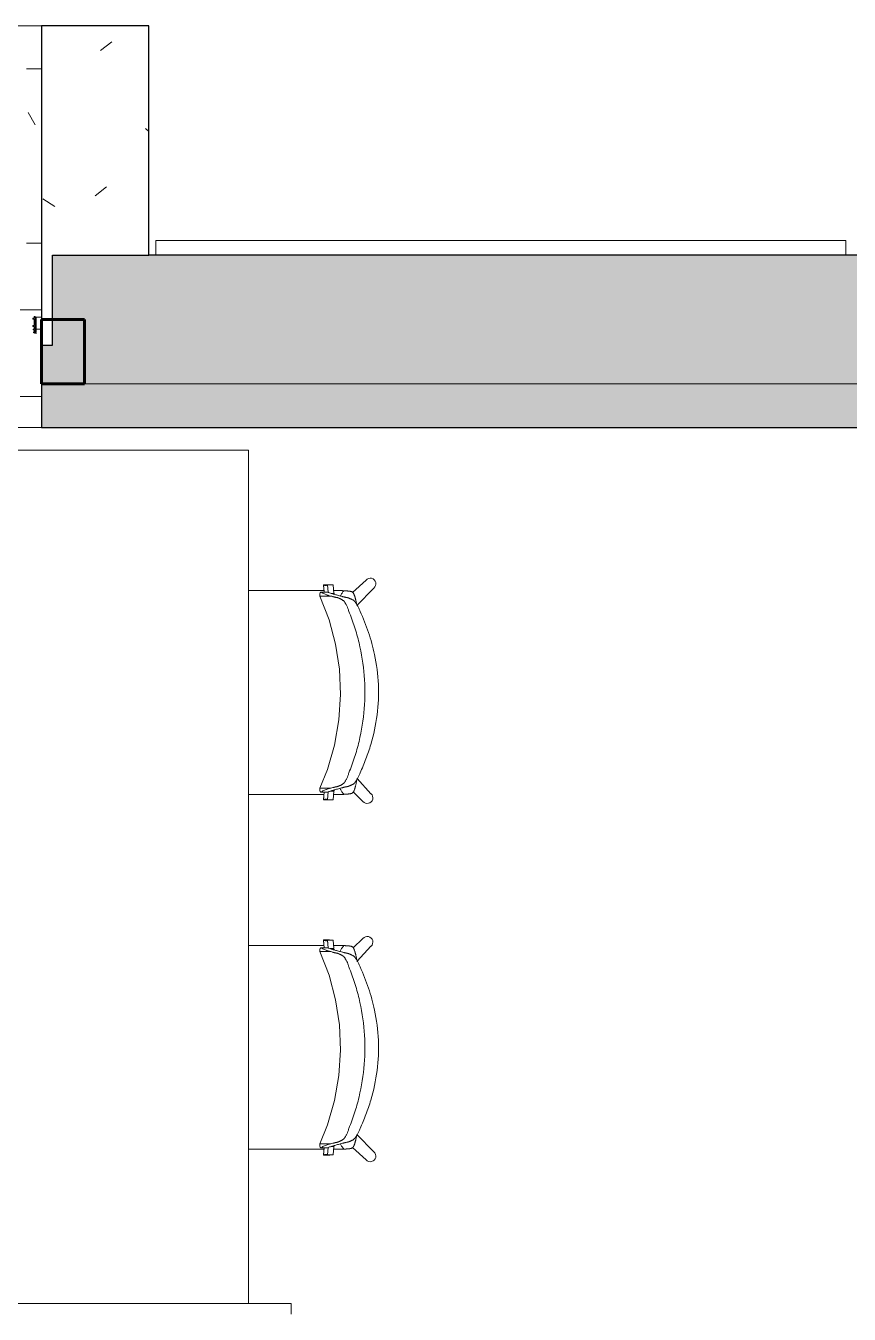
# Model space of a CAD drawing. Header units: millimetres. Extents: x 155927 to 295199, y -4084 to 97293.
# Drawn here: x 192381 to 194301, y 32180 to 35182 of the extents above; entities that cross this region are included whole.
import ezdxf

# ---------------------------------------------------------------- set-up
doc = ezdxf.new("R2010")
doc.units = ezdxf.units.MM
doc.header["$MEASUREMENT"] = 0
for name, color, linetype, lineweight in [('A-DETL-GENF', 7, 'CONTINUOUS', 9), ('A-GLAZ', 7, 'CONTINUOUS', 9), ('A-GLAZ-CURT', 7, 'CONTINUOUS', 9), ('A-GLAZ-CWMG', 7, 'CONTINUOUS', 9), ('A-WALL', 7, 'CONTINUOUS', 9), ('A-WALL-PATT', 7, 'CONTINUOUS', 9), ('I-FURN', 8, 'CONTINUOUS', 9), ('I-WALL', 7, 'CONTINUOUS', 9), ('S-COLS-SYMB', 171, 'CONTINUOUS', 70)]:
    doc.layers.add(name, color=color, linetype=linetype, lineweight=lineweight)

msp = doc.modelspace()

# ---------------------------------------------------------------- hatches: boundary and pattern name
at = {"layer": 'A-WALL-PATT'}
h = msp.add_hatch(color=256, dxfattribs=at)
h.paths.add_polyline_path([(231130.8, 34347.6), (231130.8, 34647.6), (229692.8, 34647.6), (229692.8, 34347.6), (230840.8, 34347.6)], flags=0)
h.paths.add_polyline_path([(220908.8, 34347.6), (220908.8, 34647.6), (202317.8, 34647.6), (202317.8, 34347.6), (220172.3, 34347.6)], flags=0)
h.paths.add_polyline_path([(200283.7, 34347.6), (200283.7, 34647.6), (197292.8, 34647.6), (197292.8, 34347.6), (199760.7, 34347.6)], flags=0)
h.paths.add_polyline_path([(194558.8, 34347.6), (194558.8, 34647.6), (192442.8, 34647.6), (192442.8, 34437.6), (192417.8, 34437.6), (192417.8, 34347.6), (193757.3, 34347.6)], flags=0)
h.paths.add_polyline_path([(190808.8, 34347.6), (190808.8, 34437.6), (190783.8, 34437.6), (190783.8, 34647.6), (187318, 34647.6), (187318, 34347.6), (190783.8, 34347.6)], flags=0)
h.paths.add_polyline_path([(185283.8, 34347.6), (185283.8, 34647.6), (166692.8, 34647.6), (166692.8, 34347.6), (184151.8, 34347.6)], flags=0)
h.paths.add_polyline_path([(157908.8, 34347.6), (157908.8, 34647.6), (156760.8, 34647.6), (156760.8, 34347.6), (157736.8, 34347.6)], flags=0)
h = msp.add_hatch(color=256, dxfattribs=at)
h.paths.add_polyline_path([(197592, 34245.6), (197592, 34347.6), (197292.8, 34347.6), (197292.8, 34245.6)], flags=0)
h.paths.add_polyline_path([(194558.8, 34245.6), (194558.8, 34347.6), (192417.8, 34347.6), (192417.8, 34245.6), (193757.3, 34245.6)], flags=0)
h.paths.add_polyline_path([(190808.8, 34245.6), (190808.8, 34347.6), (189647, 34347.6), (189647, 34245.6), (190024.4, 34245.6)], flags=0)

# ---------------------------------------------------------------- linework, layer by layer
at = {"layer": 'A-DETL-GENF', "extrusion": (0, 0, -1)}
for p, q in [((192397.2, 34499.9), (192397.3, 34498.3)), ((192399.8, 34500.1), (192397.4, 34500.1)), ((192397.5, 34498.1), (192399.8, 34498.1)), ((192400.3, 34503.6), (192400.3, 34500.6)), ((192400.3, 34497.6), (192400.3, 34483.6)), ((192402.3, 34504.1), (192400.8, 34504.1)), ((192402.8, 34468.6), (192402.8, 34503.6)), ((192404.8, 34502.6), (192402.8, 34468.6)), ((192402.8, 34502.6), (192404.8, 34468.6)), ((192404.8, 34502.6), (192402.8, 34502.6)), ((192402.8, 34502.6), (192402.8, 34468.6)), ((192404.8, 34468.6), (192404.8, 34502.6)), ((192397.5, 34482.9), (192397.6, 34481.3)), ((192399.8, 34483.1), (192397.7, 34483.1)), ((192397.7, 34474.9), (192397.7, 34473.3)), ((192397.8, 34481.1), (192399.8, 34481.1)), ((192399.8, 34475.1), (192397.9, 34475.1)), ((192397.9, 34473.1), (192399.8, 34473.1)), ((192398.5, 34468.1), (192398.5, 34467.3)), ((192399.5, 34468.3), (192398.7, 34468.3)), ((192399.7, 34467.6), (192399.7, 34468.1)), ((192400.3, 34480.6), (192400.3, 34475.6)), ((192400.3, 34472.7), (192401.3, 34468)), ((192401.7, 34466.8), (192400.5, 34466.8)), ((192400.8, 34465.6), (192404.8, 34465.6)), ((192401.6, 34467.7), (192401.8, 34467.6)), ((192402.8, 34468.6), (192404.8, 34468.6)), ((192405.1, 34466.8), (192403.4, 34467.6))]:
    msp.add_line(p, q, dxfattribs=at)
for centre, radius, start, end in [((-192397.4, 34499.9), 0.2, 359, 90), ((-192397.5, 34498.3), 0.2, 270, 359), ((-192399.8, 34500.6), 0.5, 180, 270), ((-192399.8, 34497.6), 0.5, 90, 180), ((-192400.8, 34503.6), 0.5, 0, 90), ((-192402.3, 34503.6), 0.5, 90, 180), ((-192397.7, 34482.9), 0.2, 359, 90), ((-192397.8, 34481.3), 0.2, 270, 359), ((-192397.9, 34474.9), 0.2, 359, 90), ((-192397.9, 34473.3), 0.2, 270, 359), ((-192398.4, 34467.1), 0.2, 327.6077, 90.0001), ((-192400.8, 34468.6), 3, 270, 327.6077), ((-192398.7, 34468.1), 0.2, 0, 90), ((-192399.5, 34468.1), 0.2, 90, 180), ((-192400.5, 34467.6), 0.8, 270, 0), ((-192399.8, 34483.6), 0.5, 180, 270), ((-192399.8, 34480.6), 0.5, 90, 180), ((-192399.8, 34475.6), 0.5, 180, 270), ((-192399.8, 34472.6), 0.5, 90, 167.698), ((-192401.8, 34468.1), 0.5, 294.9999, 347.698), ((-192401.7, 34467.2), 0.4, 114.9999, 270), ((-192403.8, 34468.5), 1, 295, 359.9999), ((-192404.8, 34466.3), 0.65, 115, 270)]:
    msp.add_arc(centre, radius, start, end, dxfattribs=at)
at = {"layer": 'A-GLAZ'}
msp.add_line((192417.8, 35181.6), (190808.8, 35181.6), dxfattribs=at)
at = {"layer": 'A-GLAZ', "lineweight": 30}
for p, q in [((192667.8, 35181.6), (192417.8, 35181.6)), ((192417.8, 35181.6), (192417.8, 34437.6)), ((192667.8, 34647.6), (192667.8, 35181.6)), ((192442.8, 34437.6), (192442.8, 34647.6)), ((192442.8, 34647.6), (192667.8, 34647.6)), ((192417.8, 34437.6), (192442.8, 34437.6))]:
    msp.add_line(p, q, dxfattribs=at)
at = {"layer": 'A-GLAZ', "linetype": 'Continuous'}
for p, q in [((192554.8, 35124), (192581.4, 35144.5)), ((192382.2, 35081.2), (192415.7, 35081.2)), ((192402.9, 34950.6), (192386.1, 34979.6)), ((192660.3, 34942.2), (192667.8, 34935.2)), ((192542.4, 34785.8), (192569, 34806.2)), ((192420.3, 34778.6), (192448.6, 34760.6)), ((192382.2, 34674.8), (192415.7, 34674.8))]:
    msp.add_line(p, q, dxfattribs=at)
at = {"layer": 'A-GLAZ-CURT', "lineweight": 20}
for p, q in [((194292.8, 34681.6), (192683.8, 34681.6)), ((192683.8, 34681.6), (192683.8, 34647.6)), ((194292.8, 34647.6), (194292.8, 34681.6)), ((192683.8, 34647.6), (194292.8, 34647.6))]:
    msp.add_line(p, q, dxfattribs=at)
at = {"layer": 'A-GLAZ-CWMG', "lineweight": 20, "extrusion": (0, 0, -1)}
for p, q in [((192417.8, 34520.1), (192367.8, 34520.1)), ((192404.8, 34475.1), (192404.8, 34503.1)), ((192404.8, 34503.1), (192417.8, 34503.1)), ((192417.8, 34475.1), (192404.8, 34475.1)), ((192417.8, 34317.6), (192417.8, 34437.6)), ((192367.8, 34317.6), (192417.8, 34317.6))]:
    msp.add_line(p, q, dxfattribs=at)
at = {"layer": 'A-WALL', "lineweight": 30}
for p, q in [((194558.8, 34647.6), (192667.8, 34647.6)), ((192417.8, 34437.6), (192417.8, 34347.6))]:
    msp.add_line(p, q, dxfattribs=at)
at = {"layer": 'A-WALL'}
msp.add_line((192417.8, 34347.6), (194558.8, 34347.6), dxfattribs=at)
at = {"layer": 'I-FURN'}
for p, q in [((192899.9, 34192.6), (191299.9, 34192.6)), ((192899.9, 32205.1), (192899.9, 34192.6)), ((193174.2, 33890.4), (193142.6, 33861.5)), ((193066.6, 33859), (193066.3, 33857.5)), ((193066.3, 33857.5), (193066.3, 33855.3)), ((193067.3, 33860.8), (193066.6, 33859)), ((193068.4, 33862.3), (193067.3, 33860.8)), ((193070.5, 33862.3), (193084.1, 33862.3)), ((193074.6, 33879.5), (193076.7, 33862.3)), ((193088, 33879.5), (193074.6, 33879.5)), ((193074.7, 33878.5), (193076.6, 33862.3)), ((193085.6, 33861.8), (193084.4, 33879.1)), ((193084.4, 33879.1), (193097.7, 33879.1)), ((193099.1, 33859.2), (193093.2, 33859.2)), ((193099.1, 33858.3), (193096.1, 33858.3)), ((193097.7, 33879.1), (193099.1, 33859.2)), ((193153, 33831.1), (193192.4, 33871.7)), ((193066.3, 33855.3), (193066.8, 33853.2)), ((193066.8, 33853.2), (193088.1, 33798)), ((193088.1, 33798), (193103.3, 33740.9)), ((193103.3, 33740.9), (193112.2, 33682.5)), ((193112.2, 33682.5), (193114.8, 33623.4)), ((193114.8, 33623.4), (193110.9, 33564.4)), ((193110.9, 33564.4), (193100.8, 33506.1)), ((193100.8, 33506.1), (193084.3, 33449.3)), ((193084.3, 33449.3), (193066.8, 33405.4)), ((193185.7, 33392.7), (193153.5, 33427.9)), ((193066.3, 33403.3), (193066.8, 33405.4)), ((193066.3, 33401.1), (193066.3, 33403.3)), ((193066.6, 33399.6), (193066.3, 33401.1)), ((193067.3, 33397.8), (193066.6, 33399.6)), ((193068.4, 33396.3), (193067.3, 33397.8)), ((193070.5, 33396.3), (193084.1, 33396.3)), ((193076.7, 33396.3), (193074.6, 33379.1)), ((193076.9, 33396.3), (193074.7, 33378.2)), ((193074.7, 33378.2), (193088, 33378.2)), ((193084.4, 33379.4), (193085.6, 33396.8)), ((193084.4, 33378.5), (193085.6, 33396.8)), ((193097.7, 33378.5), (193084.4, 33378.5)), ((193090.3, 33398.4), (193099.1, 33398.4)), ((193093.2, 33399.4), (193099.1, 33399.4)), ((193099.1, 33398.4), (193097.7, 33378.5)), ((193144.2, 33396.7), (193167, 33374.5)), ((193074.6, 33051), (193076.7, 33033.8)), ((193074.7, 33051.9), (193076.9, 33033.8)), ((193088, 33051.9), (193074.7, 33051.9)), ((193085.6, 33033.3), (193084.4, 33051.6)), ((193084.4, 33051.6), (193097.7, 33051.6)), ((193085.6, 33033.3), (193084.4, 33050.7)), ((193097.7, 33051.6), (193099.1, 33031.7)), ((193167, 33055.6), (193144.2, 33033.5)), ((193066.2, 33028.4), (193066.4, 33029.9)), ((193066.3, 33026.5), (193066.2, 33028.4)), ((193066.8, 33024.7), (193066.3, 33026.5)), ((193066.4, 33029.9), (193067.2, 33032)), ((193066.8, 33024.7), (193088.1, 32969.6)), ((193067.2, 33032), (193068.4, 33033.8)), ((193084.1, 33033.8), (193070.5, 33033.8)), ((193099.1, 33031.7), (193090.3, 33031.7)), ((193099.1, 33030.8), (193093.2, 33030.8)), ((193153.5, 33002.3), (193185.7, 33037.4)), ((193088.1, 32969.6), (193103.3, 32912.4)), ((193103.3, 32912.4), (193112.2, 32854)), ((193112.2, 32854), (193114.8, 32794.9)), ((193114.8, 32794.9), (193110.9, 32735.9)), ((193110.9, 32735.9), (193100.8, 32677.7)), ((193100.8, 32677.7), (193084.3, 32620.9)), ((193084.3, 32620.9), (193066.8, 32576.9)), ((193192.4, 32558.4), (193153, 32599.1)), ((193066.3, 32575.1), (193066.2, 32573.2)), ((193066.2, 32573.2), (193066.4, 32571.7)), ((193066.8, 32576.9), (193066.3, 32575.1)), ((193066.4, 32571.7), (193067.2, 32569.6)), ((193067.2, 32569.6), (193068.4, 32567.8)), ((193084.1, 32567.8), (193070.5, 32567.8)), ((193076.7, 32567.8), (193074.6, 32550.7)), ((193076.6, 32567.8), (193074.7, 32551.6)), ((193084.4, 32551), (193085.6, 32568.3)), ((193093.2, 32570.9), (193099.1, 32570.9)), ((193096.1, 32571.8), (193099.1, 32571.8)), ((193099.1, 32570.9), (193097.7, 32551)), ((193142.6, 32568.7), (193174.2, 32539.7)), ((193074.6, 32550.7), (193088, 32550.7)), ((193097.7, 32551), (193084.4, 32551)), ((192339.9, 32205.1), (192969.9, 32205.1)), ((192969.9, 32205.1), (192999.9, 32205.1)), ((192999.9, 32180.1), (192999.9, 32205.1))]:
    msp.add_line(p, q, dxfattribs=at)
for centre, start, end in [((193183.9, 33881.7), 310.4176, 138.0338), ((193177, 33383), 220.3941, 48.0104), ((193177, 33047.1), 311.9896, 139.6059), ((193183.9, 32548.4), 221.9662, 49.5824)]:
    msp.add_arc(centre, 13.1, start, end, dxfattribs=at)
for centre, major_axis, start_param, end_param in [((193080, 33896), (0, -17.4), 5.960696, 6.540192), ((193080.1, 33895), (0, -17.4), 5.960696, 6.540192), ((193093.4, 33896), (0, -17.4), 5.960696, 6.044337), ((193080, 33362.6), (0, -17.4), 2.884586, 3.464082), ((193080.1, 33361.7), (0, -17.4), 2.884586, 3.464082), ((193093.4, 33361.7), (0, -17.4), 3.380441, 3.464082), ((193080, 33067.5), (0, 17.4), 2.819103, 3.398599), ((193080.1, 33068.4), (0, 17.4), 2.819103, 3.398599), ((193093.4, 33068.4), (0, 17.4), 2.819103, 2.902745), ((193080, 32534.2), (0, 17.4), 6.026179, 6.605675), ((193080.1, 32535.1), (0, 17.4), 6.026179, 6.605675), ((193093.4, 32534.2), (0, 17.4), 0.238848, 0.322489)]:
    msp.add_ellipse(centre, major_axis=major_axis, ratio=0.978487, start_param=start_param, end_param=end_param, dxfattribs=at)
for points, knots in [([(192900, 33865.7), (192903.1, 33865.7), (192911.2, 33865.7), (192924.2, 33865.7), (192939.3, 33865.7), (192954.5, 33865.7), (192969.4, 33865.7), (192981.8, 33865.7), (192991.8, 33865.7), (192999.5, 33865.7), (193007, 33865.7), (193017, 33865.7), (193029.2, 33865.7), (193041.6, 33865.7), (193051.7, 33865.7), (193059.4, 33865.7), (193067.2, 33865.7), (193073, 33865.7), (193076.3, 33865.7), (193077, 33865.7)], [-0.5218159, -0.5218159, -0.5218159, -0.5218159, -0.5, -0.4642857, -0.4285714, -0.3928571, -0.3571429, -0.3214286, -0.3035714, -0.2857143, -0.2678571, -0.25, -0.2142857, -0.1785714, -0.1607143, -0.1428571, -0.125, -0.1071429, -0.1022726, -0.1022726, -0.1022726, -0.1022726]), ([(193070.5, 33862.3), (193069.9, 33862.3), (193069.1, 33862.3), (193068.4, 33862.3), (193068.3, 33862.3), (193069, 33862.3), (193069.7, 33862.3), (193070.1, 33862.3)], [0, 0, 0, 0, 0.125, 0.25, 0.375, 0.5, 0.5828112, 0.5828112, 0.5828112, 0.5828112]), ([(193091.2, 33859.9), (193093.1, 33859.2), (193096.4, 33858.1), (193101.4, 33856.7), (193105.5, 33855.6), (193109.7, 33854.4), (193114.2, 33853.2), (193118.2, 33852.1), (193121.6, 33851.3), (193123.7, 33850.7), (193125.5, 33850.3), (193127.1, 33850), (193128.8, 33849.7), (193130.6, 33849.4), (193131.9, 33849), (193133.1, 33848.7), (193133.9, 33848.3), (193134.4, 33848.1), (193134.8, 33848), (193135.2, 33847.8), (193135.7, 33847.6), (193136.6, 33847.2), (193137.9, 33846.7), (193139.6, 33846.1), (193141.3, 33845.3), (193143, 33844.4), (193144.7, 33843.3), (193146.2, 33842.1), (193147.1, 33841.1), (193147.7, 33840.6), (193148.1, 33840.1), (193148.5, 33839.6), (193149.1, 33839), (193150, 33837.7), (193151.4, 33835.9), (193152.9, 33833.4), (193155, 33829.8), (193157.5, 33824.7), (193159.3, 33820), (193160.2, 33817.4)], [0, 0, 0, 0, 0.142857, 0.214286, 0.285714, 0.357143, 0.428571, 0.5, 0.535714, 0.571429, 0.589286, 0.607143, 0.642857, 0.660714, 0.678571, 0.696429, 0.705357, 0.709821, 0.714286, 0.71875, 0.723214, 0.732143, 0.75, 0.767857, 0.785714, 0.803571, 0.821429, 0.839286, 0.848214, 0.852679, 0.857143, 0.861607, 0.866071, 0.875, 0.892857, 0.910714, 0.928571, 0.964286, 1, 1, 1, 1]), ([(193122.4, 33865.5), (193120.8, 33863.6), (193118, 33859.8), (193115.5, 33855.5), (193114.3, 33853.2), (193114.1, 33852.8)], [0, 0, 0, 0, 0.02777778, 0.05555556, 0.06066679, 0.06066679, 0.06066679, 0.06066679]), ([(193122.4, 33865.5), (193123.5, 33865.4), (193125.2, 33865.3), (193127.1, 33865.2), (193128.2, 33865.1), (193129, 33865.1), (193129.8, 33865), (193130.9, 33864.9), (193132.1, 33864.8), (193133.3, 33864.7), (193134.2, 33864.6), (193134.7, 33864.6), (193135.1, 33864.5), (193135.5, 33864.5), (193136, 33864.4), (193136.9, 33864.3), (193138.1, 33864.1), (193139.4, 33863.7), (193140.7, 33863.3), (193141.9, 33862.7), (193143.1, 33861.8), (193144, 33860.8), (193144.6, 33859.9), (193145.1, 33859.3), (193145.5, 33858.6), (193146, 33857.6), (193146.5, 33856.3), (193147.2, 33854.6), (193147.8, 33852.8), (193148.3, 33851.1), (193148.8, 33849.5), (193149.2, 33847.9), (193149.6, 33846.3), (193150.1, 33844.4), (193150.7, 33842), (193151.7, 33837.5), (193152.5, 33833.8), (193153, 33831.4)], [0, 0, 0, 0, 0.0625, 0.09375, 0.109375, 0.125, 0.140625, 0.15625, 0.1875, 0.21875, 0.234375, 0.242188, 0.25, 0.257812, 0.265625, 0.28125, 0.3125, 0.34375, 0.375, 0.40625, 0.4375, 0.46875, 0.484375, 0.5, 0.515625, 0.53125, 0.5625, 0.59375, 0.625, 0.65625, 0.6875, 0.71875, 0.75, 0.78125, 0.8125, 0.875, 1, 1, 1, 1]), ([(193067.5, 33853.2), (193067.8, 33853.2), (193068.4, 33853.2), (193070.4, 33853.2), (193074.3, 33853.2), (193081.5, 33853.2), (193088, 33853.2), (193091.8, 33853.2)], [0.4444444, 0.4444444, 0.4444444, 0.4444444, 0.5138889, 0.5833333, 0.7222222, 0.8611111, 1, 1, 1, 1]), ([(193091.8, 33853.2), (193089.8, 33853.7), (193086.2, 33854.7), (193083.1, 33855.7), (193081.8, 33856.2)], [0, 0, 0, 0, 0.1666667, 0.30837, 0.30837, 0.30837, 0.30837]), ([(193134.1, 33817.4), (193133.4, 33819.9), (193131.9, 33824.6), (193129.8, 33829.6), (193128, 33833.2), (193126.6, 33835.7), (193125.4, 33837.5), (193124.5, 33838.8), (193124, 33839.4), (193123.6, 33839.9), (193123.2, 33840.4), (193122.7, 33841), (193121.8, 33841.9), (193120.4, 33843.1), (193118.7, 33844.3), (193117, 33845.3), (193115.3, 33846.1), (193113.6, 33846.8), (193112.3, 33847.4), (193111.5, 33847.8), (193111, 33848), (193110.6, 33848.1), (193110.3, 33848.3), (193109.8, 33848.5), (193109.1, 33848.8), (193108, 33849.2), (193106.9, 33849.5), (193105.4, 33849.8), (193104, 33850), (193102.5, 33850.3), (193101.3, 33850.6), (193100.1, 33850.9), (193098.5, 33851.3), (193095.7, 33852.1), (193093.3, 33852.7), (193091.8, 33853.2)], [0, 0, 0, 0, 0.0625, 0.125, 0.15625, 0.1875, 0.21875, 0.234375, 0.242188, 0.25, 0.257812, 0.265625, 0.28125, 0.3125, 0.34375, 0.375, 0.40625, 0.4375, 0.46875, 0.484375, 0.492188, 0.5, 0.507812, 0.515625, 0.53125, 0.5625, 0.59375, 0.625, 0.6875, 0.71875, 0.75, 0.78125, 0.8125, 0.875, 1, 1, 1, 1]), ([(193134.1, 33441.2), (193139, 33453.1), (193147.8, 33477.3), (193161.9, 33526.8), (193172.2, 33590.5), (193172.2, 33668), (193161.9, 33731.7), (193147.8, 33781.3), (193139, 33805.5), (193134.1, 33817.4)], [-1, -1, -1, -1, -0.9, -0.8, -0.6, -0.4, -0.2, -0.1, 0, 0, 0, 0]), ([(193160.2, 33817.4), (193167.7, 33801.4), (193180.8, 33768.5), (193196.6, 33711.6), (193205.1, 33647.1), (193202, 33576.1), (193189.5, 33518.3), (193174.3, 33473.6), (193165.2, 33451.9), (193160.2, 33441.2)], [-1, -1, -1, -1, -0.863636, -0.727273, -0.545455, -0.363636, -0.181818, -0.090909, 0, 0, 0, 0]), ([(193160.2, 33441.2), (193159.3, 33438.6), (193157.5, 33433.9), (193155, 33428.8), (193152.9, 33425.2), (193151.4, 33422.7), (193150, 33420.8), (193149.1, 33419.6), (193148.5, 33419), (193148.1, 33418.5), (193147.7, 33418), (193147.1, 33417.4), (193146.2, 33416.5), (193144.7, 33415.3), (193143, 33414.2), (193141.3, 33413.3), (193139.6, 33412.5), (193137.9, 33411.9), (193136.6, 33411.3), (193135.7, 33411), (193135.2, 33410.8), (193134.8, 33410.6), (193134.4, 33410.4), (193133.9, 33410.2), (193133.1, 33409.9), (193131.9, 33409.6), (193130.6, 33409.2), (193128.8, 33408.9), (193127.1, 33408.6), (193125.5, 33408.3), (193124.2, 33408), (193122.9, 33407.7), (193121.2, 33407.2), (193118.2, 33406.4), (193114.2, 33405.4), (193109.7, 33404.2), (193105.5, 33403), (193101.4, 33401.9), (193097.6, 33400.8), (193094.2, 33399.8), (193092.2, 33399.1), (193091.2, 33398.7)], [0, 0, 0, 0, 0.035714, 0.071429, 0.089286, 0.107143, 0.125, 0.133929, 0.138393, 0.142857, 0.147321, 0.151786, 0.160714, 0.178571, 0.196429, 0.214286, 0.232143, 0.25, 0.267857, 0.276786, 0.28125, 0.285714, 0.290179, 0.294643, 0.303571, 0.321429, 0.339286, 0.357143, 0.392857, 0.410714, 0.428571, 0.446429, 0.464286, 0.5, 0.571429, 0.642857, 0.714286, 0.785714, 0.857143, 0.928571, 1, 1, 1, 1]), ([(193091.8, 33405.4), (193093.3, 33405.9), (193095.7, 33406.5), (193098.5, 33407.3), (193100.1, 33407.7), (193101.3, 33408), (193102.5, 33408.3), (193104, 33408.6), (193105.4, 33408.8), (193106.9, 33409.1), (193108, 33409.4), (193109.1, 33409.8), (193109.8, 33410.1), (193110.3, 33410.3), (193110.6, 33410.5), (193111, 33410.6), (193111.5, 33410.8), (193112.3, 33411.2), (193113.6, 33411.8), (193115.3, 33412.5), (193117, 33413.3), (193118.7, 33414.3), (193120.4, 33415.5), (193121.8, 33416.7), (193122.7, 33417.6), (193123.2, 33418.2), (193123.6, 33418.7), (193124, 33419.2), (193124.5, 33419.8), (193125.4, 33421), (193126.6, 33422.9), (193128, 33425.4), (193129.8, 33429), (193131.9, 33434), (193133.4, 33438.7), (193134.1, 33441.2)], [0, 0, 0, 0, 0.125, 0.1875, 0.21875, 0.25, 0.28125, 0.3125, 0.375, 0.40625, 0.4375, 0.46875, 0.484375, 0.492188, 0.5, 0.507812, 0.515625, 0.53125, 0.5625, 0.59375, 0.625, 0.65625, 0.6875, 0.71875, 0.734375, 0.742188, 0.75, 0.757812, 0.765625, 0.78125, 0.8125, 0.84375, 0.875, 0.9375, 1, 1, 1, 1]), ([(193153, 33425.3), (193152.5, 33422.9), (193151.7, 33419.2), (193150.7, 33414.7), (193150.1, 33412.3), (193149.6, 33410.4), (193149.2, 33408.8), (193148.8, 33407.2), (193148.3, 33405.6), (193147.8, 33403.9), (193147.2, 33402.1), (193146.5, 33400.4), (193146, 33399.1), (193145.5, 33398.1), (193145.1, 33397.4), (193144.6, 33396.8), (193144, 33395.9), (193143.1, 33394.9), (193141.9, 33394), (193140.7, 33393.4), (193139.4, 33392.9), (193138.1, 33392.6), (193136.9, 33392.4), (193136, 33392.3), (193135.5, 33392.2), (193135.1, 33392.2), (193134.7, 33392.1), (193134.2, 33392), (193133.3, 33392), (193132.1, 33391.8), (193130.9, 33391.7), (193129.8, 33391.7), (193129, 33391.6), (193128.2, 33391.6), (193127.1, 33391.5), (193125.2, 33391.4), (193123.5, 33391.3), (193122.4, 33391.2)], [0, 0, 0, 0, 0.125, 0.1875, 0.21875, 0.25, 0.28125, 0.3125, 0.34375, 0.375, 0.40625, 0.4375, 0.46875, 0.484375, 0.5, 0.515625, 0.53125, 0.5625, 0.59375, 0.625, 0.65625, 0.6875, 0.71875, 0.734375, 0.742188, 0.75, 0.757812, 0.765625, 0.78125, 0.8125, 0.84375, 0.859375, 0.875, 0.890625, 0.90625, 0.9375, 1, 1, 1, 1]), ([(193076.9, 33391), (193076.5, 33391), (193071, 33391), (193060.2, 33391), (193044.7, 33391), (193029.7, 33391), (193017.2, 33391), (193007.1, 33391), (192999.4, 33391), (192991.8, 33391), (192981.7, 33391), (192969.2, 33391), (192956.8, 33391), (192946.8, 33391), (192939.2, 33391), (192931.6, 33391), (192921.7, 33391), (192911.2, 33391), (192903.2, 33391), (192900.1, 33391)], [-0.896036, -0.896036, -0.896036, -0.896036, -0.8928571, -0.8571429, -0.8214286, -0.7857143, -0.75, -0.7321429, -0.7142857, -0.6964286, -0.6785714, -0.6428571, -0.6071429, -0.5892857, -0.5714286, -0.5535714, -0.5357143, -0.5, -0.4777821, -0.4777821, -0.4777821, -0.4777821]), ([(193091.8, 33405.4), (193088.8, 33405.4), (193083.4, 33405.4), (193077, 33405.4), (193072.3, 33405.4), (193069.6, 33405.4), (193068.2, 33405.4), (193067.7, 33405.4), (193067.5, 33405.4)], [0, 0, 0, 0, 0.1111111, 0.2222222, 0.3333333, 0.4444444, 0.5, 0.5555556, 0.5555556, 0.5555556, 0.5555556]), ([(193070.1, 33396.3), (193069.7, 33396.3), (193069, 33396.3), (193068.3, 33396.3), (193068.4, 33396.3), (193069.1, 33396.3), (193069.9, 33396.3), (193070.5, 33396.3)], [0.4162183, 0.4162183, 0.4162183, 0.4162183, 0.5, 0.625, 0.75, 0.875, 1, 1, 1, 1]), ([(193081.8, 33402.4), (193083.1, 33402.8), (193086.2, 33403.9), (193089.8, 33404.9), (193091.8, 33405.4)], [0.69163, 0.69163, 0.69163, 0.69163, 0.8333333, 1, 1, 1, 1]), ([(193113.5, 33405.2), (193113.8, 33404.4), (193115.2, 33401.6), (193118, 33396.9), (193120.8, 33393.1), (193122.4, 33391.2)], [0.93303317, 0.93303317, 0.93303317, 0.93303317, 0.94444444, 0.97222222, 1, 1, 1, 1]), ([(192900.1, 33039.1), (192903.2, 33039.1), (192911.2, 33039.1), (192921.7, 33039.1), (192931.6, 33039.1), (192939.2, 33039.1), (192946.8, 33039.1), (192956.8, 33039.1), (192969.2, 33039.1), (192981.7, 33039.1), (192991.8, 33039.1), (192999.4, 33039.1), (193007.1, 33039.1), (193017.2, 33039.1), (193029.7, 33039.1), (193044.7, 33039.1), (193060.2, 33039.1), (193070.9, 33039.1), (193076.5, 33039.1), (193076.9, 33039.1)], [-0.5222179, -0.5222179, -0.5222179, -0.5222179, -0.5, -0.4642857, -0.4464286, -0.4285714, -0.4107143, -0.3928571, -0.3571429, -0.3214286, -0.3035714, -0.2857143, -0.2678571, -0.25, -0.2142857, -0.1785714, -0.1428571, -0.1071429, -0.103964, -0.103964, -0.103964, -0.103964]), ([(193067.5, 33024.7), (193067.8, 33024.7), (193068.4, 33024.7), (193070.4, 33024.7), (193074.3, 33024.7), (193081.5, 33024.7), (193088, 33024.7), (193091.8, 33024.7)], [0.4444444, 0.4444444, 0.4444444, 0.4444444, 0.5138889, 0.5833333, 0.7222222, 0.8611111, 1, 1, 1, 1]), ([(193070.5, 33033.8), (193069.9, 33033.8), (193069.1, 33033.8), (193068.4, 33033.8), (193068.3, 33033.8), (193069, 33033.8), (193069.7, 33033.8), (193070.1, 33033.8)], [0, 0, 0, 0, 0.125, 0.25, 0.375, 0.5, 0.5837817, 0.5837817, 0.5837817, 0.5837817]), ([(193091.8, 33024.7), (193089.8, 33025.2), (193086.2, 33026.3), (193083.1, 33027.3), (193081.8, 33027.7)], [0, 0, 0, 0, 0.1666667, 0.30837, 0.30837, 0.30837, 0.30837]), ([(193091.2, 33031.4), (193093.1, 33030.7), (193096.4, 33029.7), (193101.4, 33028.2), (193105.5, 33027.1), (193109.7, 33025.9), (193114.2, 33024.7), (193118.2, 33023.7), (193121.6, 33022.8), (193123.7, 33022.2), (193125.5, 33021.8), (193127.1, 33021.5), (193128.8, 33021.2), (193130.6, 33020.9), (193131.9, 33020.6), (193133.1, 33020.2), (193133.9, 33019.9), (193134.4, 33019.7), (193134.8, 33019.5), (193135.2, 33019.4), (193135.7, 33019.1), (193136.6, 33018.8), (193137.9, 33018.3), (193139.6, 33017.6), (193141.3, 33016.8), (193143, 33015.9), (193144.7, 33014.8), (193146.2, 33013.6), (193147.1, 33012.7), (193147.7, 33012.1), (193148.1, 33011.6), (193148.5, 33011.1), (193149.1, 33010.5), (193150, 33009.3), (193151.4, 33007.4), (193152.9, 33004.9), (193155, 33001.3), (193157.5, 32996.2), (193159.3, 32991.5), (193160.2, 32989)], [0, 0, 0, 0, 0.142857, 0.214286, 0.285714, 0.357143, 0.428571, 0.5, 0.535714, 0.571429, 0.589286, 0.607143, 0.642857, 0.660714, 0.678571, 0.696429, 0.705357, 0.709821, 0.714286, 0.71875, 0.723214, 0.732143, 0.75, 0.767857, 0.785714, 0.803571, 0.821429, 0.839286, 0.848214, 0.852679, 0.857143, 0.861607, 0.866071, 0.875, 0.892857, 0.910714, 0.928571, 0.964286, 1, 1, 1, 1]), ([(193134.1, 32989), (193133.4, 32991.4), (193131.9, 32996.1), (193129.8, 33001.2), (193128, 33004.7), (193126.6, 33007.2), (193125.4, 33009.1), (193124.5, 33010.3), (193124, 33010.9), (193123.6, 33011.4), (193123.2, 33011.9), (193122.7, 33012.5), (193121.8, 33013.5), (193120.4, 33014.7), (193118.7, 33015.8), (193117, 33016.8), (193115.3, 33017.6), (193113.6, 33018.4), (193112.3, 33018.9), (193111.5, 33019.3), (193111, 33019.5), (193110.6, 33019.7), (193110.3, 33019.8), (193109.8, 33020), (193109.1, 33020.3), (193108, 33020.7), (193106.9, 33021), (193105.4, 33021.3), (193104, 33021.5), (193102.5, 33021.8), (193101.3, 33022.1), (193100.1, 33022.4), (193098.5, 33022.8), (193095.7, 33023.6), (193093.3, 33024.3), (193091.8, 33024.7)], [0, 0, 0, 0, 0.0625, 0.125, 0.15625, 0.1875, 0.21875, 0.234375, 0.242188, 0.25, 0.257812, 0.265625, 0.28125, 0.3125, 0.34375, 0.375, 0.40625, 0.4375, 0.46875, 0.484375, 0.492188, 0.5, 0.507812, 0.515625, 0.53125, 0.5625, 0.59375, 0.625, 0.6875, 0.71875, 0.75, 0.78125, 0.8125, 0.875, 1, 1, 1, 1]), ([(193122.4, 33038.9), (193120.8, 33037), (193118, 33033.2), (193115.2, 33028.5), (193113.8, 33025.7), (193113.5, 33024.9)], [0, 0, 0, 0, 0.02777778, 0.05555556, 0.06696683, 0.06696683, 0.06696683, 0.06696683]), ([(193122.4, 33038.9), (193123.5, 33038.8), (193125.2, 33038.7), (193127.1, 33038.6), (193128.2, 33038.6), (193129, 33038.5), (193129.8, 33038.4), (193130.9, 33038.4), (193132.1, 33038.3), (193133.3, 33038.2), (193134.2, 33038.1), (193134.7, 33038), (193135.1, 33038), (193135.5, 33037.9), (193136, 33037.8), (193136.9, 33037.7), (193138.1, 33037.5), (193139.4, 33037.2), (193140.7, 33036.7), (193141.9, 33036.1), (193143.1, 33035.2), (193144, 33034.2), (193144.6, 33033.4), (193145.1, 33032.7), (193145.5, 33032), (193146, 33031), (193146.5, 33029.7), (193147.2, 33028), (193147.8, 33026.2), (193148.3, 33024.5), (193148.8, 33022.9), (193149.2, 33021.4), (193149.6, 33019.7), (193150.1, 33017.9), (193150.7, 33015.4), (193151.7, 33011), (193152.5, 33007.2), (193153, 33004.9)], [0, 0, 0, 0, 0.0625, 0.09375, 0.109375, 0.125, 0.140625, 0.15625, 0.1875, 0.21875, 0.234375, 0.242188, 0.25, 0.257812, 0.265625, 0.28125, 0.3125, 0.34375, 0.375, 0.40625, 0.4375, 0.46875, 0.484375, 0.5, 0.515625, 0.53125, 0.5625, 0.59375, 0.625, 0.65625, 0.6875, 0.71875, 0.75, 0.78125, 0.8125, 0.875, 1, 1, 1, 1]), ([(193134.1, 32612.7), (193139, 32624.6), (193147.8, 32648.8), (193161.9, 32698.4), (193172.2, 32762.1), (193172.2, 32839.6), (193161.9, 32903.3), (193147.8, 32952.9), (193139, 32977), (193134.1, 32989)], [-1, -1, -1, -1, -0.9, -0.8, -0.6, -0.4, -0.2, -0.1, 0, 0, 0, 0]), ([(193160.2, 32989), (193167.7, 32972.9), (193180.8, 32940), (193196.6, 32883.1), (193205.1, 32818.6), (193202, 32747.6), (193189.5, 32689.8), (193174.3, 32645.1), (193165.2, 32623.4), (193160.2, 32612.7)], [-1, -1, -1, -1, -0.863636, -0.727273, -0.545455, -0.363636, -0.181818, -0.090909, 0, 0, 0, 0]), ([(193160.2, 32612.7), (193159.3, 32610.2), (193157.5, 32605.4), (193155, 32600.3), (193152.9, 32596.7), (193151.4, 32594.2), (193150, 32592.4), (193149.1, 32591.2), (193148.5, 32590.5), (193148.1, 32590), (193147.7, 32589.6), (193147.1, 32589), (193146.2, 32588), (193144.7, 32586.9), (193143, 32585.7), (193141.3, 32584.8), (193139.6, 32584.1), (193137.9, 32583.4), (193136.6, 32582.9), (193135.7, 32582.5), (193135.2, 32582.3), (193134.8, 32582.1), (193134.4, 32582), (193133.9, 32581.8), (193133.1, 32581.5), (193131.9, 32581.1), (193130.6, 32580.8), (193128.8, 32580.4), (193127.1, 32580.1), (193125.5, 32579.8), (193124.2, 32579.5), (193122.9, 32579.2), (193121.2, 32578.7), (193118.2, 32578), (193114.2, 32576.9), (193109.7, 32575.7), (193105.5, 32574.6), (193101.4, 32573.4), (193097.6, 32572.4), (193094.2, 32571.3), (193092.2, 32570.6), (193091.2, 32570.3)], [0, 0, 0, 0, 0.035714, 0.071429, 0.089286, 0.107143, 0.125, 0.133929, 0.138393, 0.142857, 0.147321, 0.151786, 0.160714, 0.178571, 0.196429, 0.214286, 0.232143, 0.25, 0.267857, 0.276786, 0.28125, 0.285714, 0.290179, 0.294643, 0.303571, 0.321429, 0.339286, 0.357143, 0.392857, 0.410714, 0.428571, 0.446429, 0.464286, 0.5, 0.571429, 0.642857, 0.714286, 0.785714, 0.857143, 0.928571, 1, 1, 1, 1]), ([(193091.8, 32576.9), (193093.3, 32577.4), (193095.7, 32578), (193098.5, 32578.8), (193100.1, 32579.2), (193101.3, 32579.6), (193102.5, 32579.8), (193104, 32580.1), (193105.4, 32580.3), (193106.9, 32580.6), (193108, 32581), (193109.1, 32581.3), (193109.8, 32581.6), (193110.3, 32581.8), (193110.6, 32582), (193111, 32582.1), (193111.5, 32582.4), (193112.3, 32582.7), (193113.6, 32583.3), (193115.3, 32584), (193117, 32584.8), (193118.7, 32585.8), (193120.4, 32587), (193121.8, 32588.2), (193122.7, 32589.2), (193123.2, 32589.7), (193123.6, 32590.2), (193124, 32590.7), (193124.5, 32591.4), (193125.4, 32592.6), (193126.6, 32594.4), (193128, 32596.9), (193129.8, 32600.5), (193131.9, 32605.5), (193133.4, 32610.2), (193134.1, 32612.7)], [0, 0, 0, 0, 0.125, 0.1875, 0.21875, 0.25, 0.28125, 0.3125, 0.375, 0.40625, 0.4375, 0.46875, 0.484375, 0.492188, 0.5, 0.507812, 0.515625, 0.53125, 0.5625, 0.59375, 0.625, 0.65625, 0.6875, 0.71875, 0.734375, 0.742188, 0.75, 0.757812, 0.765625, 0.78125, 0.8125, 0.84375, 0.875, 0.9375, 1, 1, 1, 1]), ([(193153, 32598.7), (193152.5, 32596.3), (193151.7, 32592.6), (193150.7, 32588.2), (193150.1, 32585.7), (193149.6, 32583.9), (193149.2, 32582.2), (193148.8, 32580.6), (193148.3, 32579), (193147.8, 32577.3), (193147.2, 32575.5), (193146.5, 32573.8), (193146, 32572.5), (193145.5, 32571.5), (193145.1, 32570.9), (193144.6, 32570.2), (193144, 32569.3), (193143.1, 32568.3), (193141.9, 32567.4), (193140.7, 32566.8), (193139.4, 32566.4), (193138.1, 32566), (193136.9, 32565.8), (193136, 32565.7), (193135.5, 32565.6), (193135.1, 32565.6), (193134.7, 32565.5), (193134.2, 32565.5), (193133.3, 32565.4), (193132.1, 32565.3), (193130.9, 32565.2), (193129.8, 32565.1), (193129, 32565), (193128.2, 32565), (193127.1, 32564.9), (193125.2, 32564.8), (193123.5, 32564.7), (193122.4, 32564.6)], [0, 0, 0, 0, 0.125, 0.1875, 0.21875, 0.25, 0.28125, 0.3125, 0.34375, 0.375, 0.40625, 0.4375, 0.46875, 0.484375, 0.5, 0.515625, 0.53125, 0.5625, 0.59375, 0.625, 0.65625, 0.6875, 0.71875, 0.734375, 0.742188, 0.75, 0.757812, 0.765625, 0.78125, 0.8125, 0.84375, 0.859375, 0.875, 0.890625, 0.90625, 0.9375, 1, 1, 1, 1]), ([(193091.8, 32576.9), (193088.8, 32576.9), (193083.4, 32576.9), (193077, 32576.9), (193072.3, 32576.9), (193069.6, 32576.9), (193068.2, 32576.9), (193067.7, 32576.9), (193067.5, 32576.9)], [0, 0, 0, 0, 0.1111111, 0.2222222, 0.3333333, 0.4444444, 0.5, 0.5555556, 0.5555556, 0.5555556, 0.5555556]), ([(193070.1, 32567.8), (193069.7, 32567.8), (193069, 32567.8), (193068.3, 32567.8), (193068.4, 32567.8), (193069.1, 32567.8), (193069.9, 32567.8), (193070.5, 32567.8)], [0.4171888, 0.4171888, 0.4171888, 0.4171888, 0.5, 0.625, 0.75, 0.875, 1, 1, 1, 1]), ([(193081.8, 32573.9), (193083.1, 32574.4), (193086.2, 32575.4), (193089.8, 32576.4), (193091.8, 32576.9)], [0.69163, 0.69163, 0.69163, 0.69163, 0.8333333, 1, 1, 1, 1]), ([(193114.1, 32577.3), (193114.3, 32576.9), (193115.5, 32574.6), (193118, 32570.3), (193120.8, 32566.5), (193122.4, 32564.6)], [0.93933321, 0.93933321, 0.93933321, 0.93933321, 0.94444444, 0.97222222, 1, 1, 1, 1]), ([(193077, 32564.4), (193076.3, 32564.4), (193073, 32564.4), (193067.2, 32564.4), (193059.4, 32564.4), (193051.7, 32564.4), (193041.6, 32564.4), (193029.2, 32564.4), (193017, 32564.4), (193007, 32564.4), (192999.5, 32564.4), (192991.8, 32564.4), (192981.8, 32564.4), (192969.4, 32564.4), (192954.5, 32564.4), (192939.3, 32564.4), (192924.2, 32564.4), (192911.2, 32564.4), (192903.1, 32564.4), (192900, 32564.4)], [-0.8977274, -0.8977274, -0.8977274, -0.8977274, -0.8928571, -0.875, -0.8571429, -0.8392857, -0.8214286, -0.7857143, -0.75, -0.7321429, -0.7142857, -0.6964286, -0.6785714, -0.6428571, -0.6071429, -0.5714286, -0.5357143, -0.5, -0.4781841, -0.4781841, -0.4781841, -0.4781841])]:
    msp.add_open_spline(points, degree=3, knots=knots, dxfattribs=at)
for points in [[(193081.1, 33856.4), (193079.6, 33857), (193076.8, 33858), (193073.5, 33859.5), (193071.4, 33861), (193070.7, 33861.9), (193070.5, 33862.3)], [(193084.1, 33862.3), (193085.2, 33861.9), (193087.5, 33861.1), (193089.9, 33860.3), (193091.2, 33859.9)], [(193099.6, 33865.7), (193106.1, 33865.7), (193112.4, 33865.7), (193118.6, 33865.7)], [(193100.7, 33857), (193100.4, 33857.4), (193100.1, 33857.8), (193099.9, 33858.1)], [(193118.6, 33865.7), (193119.2, 33865.6), (193120.5, 33865.6), (193121.8, 33865.5), (193122.4, 33865.5)], [(193153.7, 33428.9), (193153.5, 33427.7), (193153.3, 33426.5), (193153, 33425.3)], [(193153, 33425.3), (193153.3, 33426.5), (193153.5, 33427.7), (193153.7, 33428.9)], [(193070.5, 33396.3), (193070.7, 33396.7), (193071.4, 33397.6), (193073.5, 33399.1), (193076.8, 33400.6), (193079.6, 33401.6), (193081.1, 33402.2)], [(193091.2, 33398.7), (193089.9, 33398.3), (193087.5, 33397.5), (193085.2, 33396.7), (193084.1, 33396.3)], [(193118.6, 33391), (193112.5, 33391), (193106.2, 33391), (193099.7, 33391)], [(193099.9, 33400.5), (193100.1, 33400.9), (193100.4, 33401.2), (193100.7, 33401.6)], [(193122.4, 33391.2), (193121.8, 33391.2), (193120.5, 33391.1), (193119.2, 33391), (193118.6, 33391)], [(193081.1, 33028), (193079.6, 33028.5), (193076.8, 33029.5), (193073.5, 33031), (193071.4, 33032.5), (193070.7, 33033.4), (193070.5, 33033.8)], [(193084.1, 33033.8), (193085.2, 33033.4), (193087.5, 33032.6), (193089.9, 33031.8), (193091.2, 33031.4)], [(193099.7, 33039.1), (193106.2, 33039.1), (193112.5, 33039.1), (193118.6, 33039.1)], [(193100.7, 33028.5), (193100.4, 33028.9), (193100.1, 33029.3), (193099.9, 33029.6)], [(193118.6, 33039.1), (193119.2, 33039.1), (193120.5, 33039), (193121.8, 33038.9), (193122.4, 33038.9)], [(193153.7, 33001.2), (193153.5, 33002.4), (193153.3, 33003.6), (193153, 33004.9)], [(193153, 33004.9), (193153.3, 33003.7), (193153.5, 33002.5), (193153.7, 33001.3)], [(193070.5, 32567.8), (193070.7, 32568.3), (193071.4, 32569.2), (193073.5, 32570.7), (193076.8, 32572.1), (193079.6, 32573.2), (193081.1, 32573.7)], [(193091.2, 32570.3), (193089.9, 32569.9), (193087.5, 32569), (193085.2, 32568.2), (193084.1, 32567.8)], [(193099.9, 32572), (193100.1, 32572.4), (193100.4, 32572.8), (193100.7, 32573.2)], [(193118.6, 32564.4), (193112.4, 32564.4), (193106.1, 32564.4), (193099.6, 32564.4)], [(193122.4, 32564.6), (193121.8, 32564.6), (193120.5, 32564.5), (193119.2, 32564.5), (193118.6, 32564.4)]]:
    msp.add_open_spline(points, degree=3, dxfattribs=at)
at = {"layer": 'I-WALL'}
for p, q in [((194558.8, 34347.6), (192417.8, 34347.6)), ((192417.8, 34245.6), (190808.8, 34245.6))]:
    msp.add_line(p, q, dxfattribs=at)
at = {"layer": 'I-WALL', "lineweight": 30}
for p, q in [((192417.8, 34347.6), (192417.8, 34245.6)), ((192417.8, 34245.6), (194558.8, 34245.6))]:
    msp.add_line(p, q, dxfattribs=at)
at = {"layer": 'S-COLS-SYMB', "lineweight": 60}
for p, q in [((192417.8, 34497.6), (192517.8, 34497.6)), ((192417.8, 34347.6), (192417.8, 34497.6)), ((192517.8, 34347.6), (192517.8, 34497.6)), ((192417.8, 34347.6), (192517.8, 34347.6))]:
    msp.add_line(p, q, dxfattribs=at)

doc.saveas('drawing.dxf')
